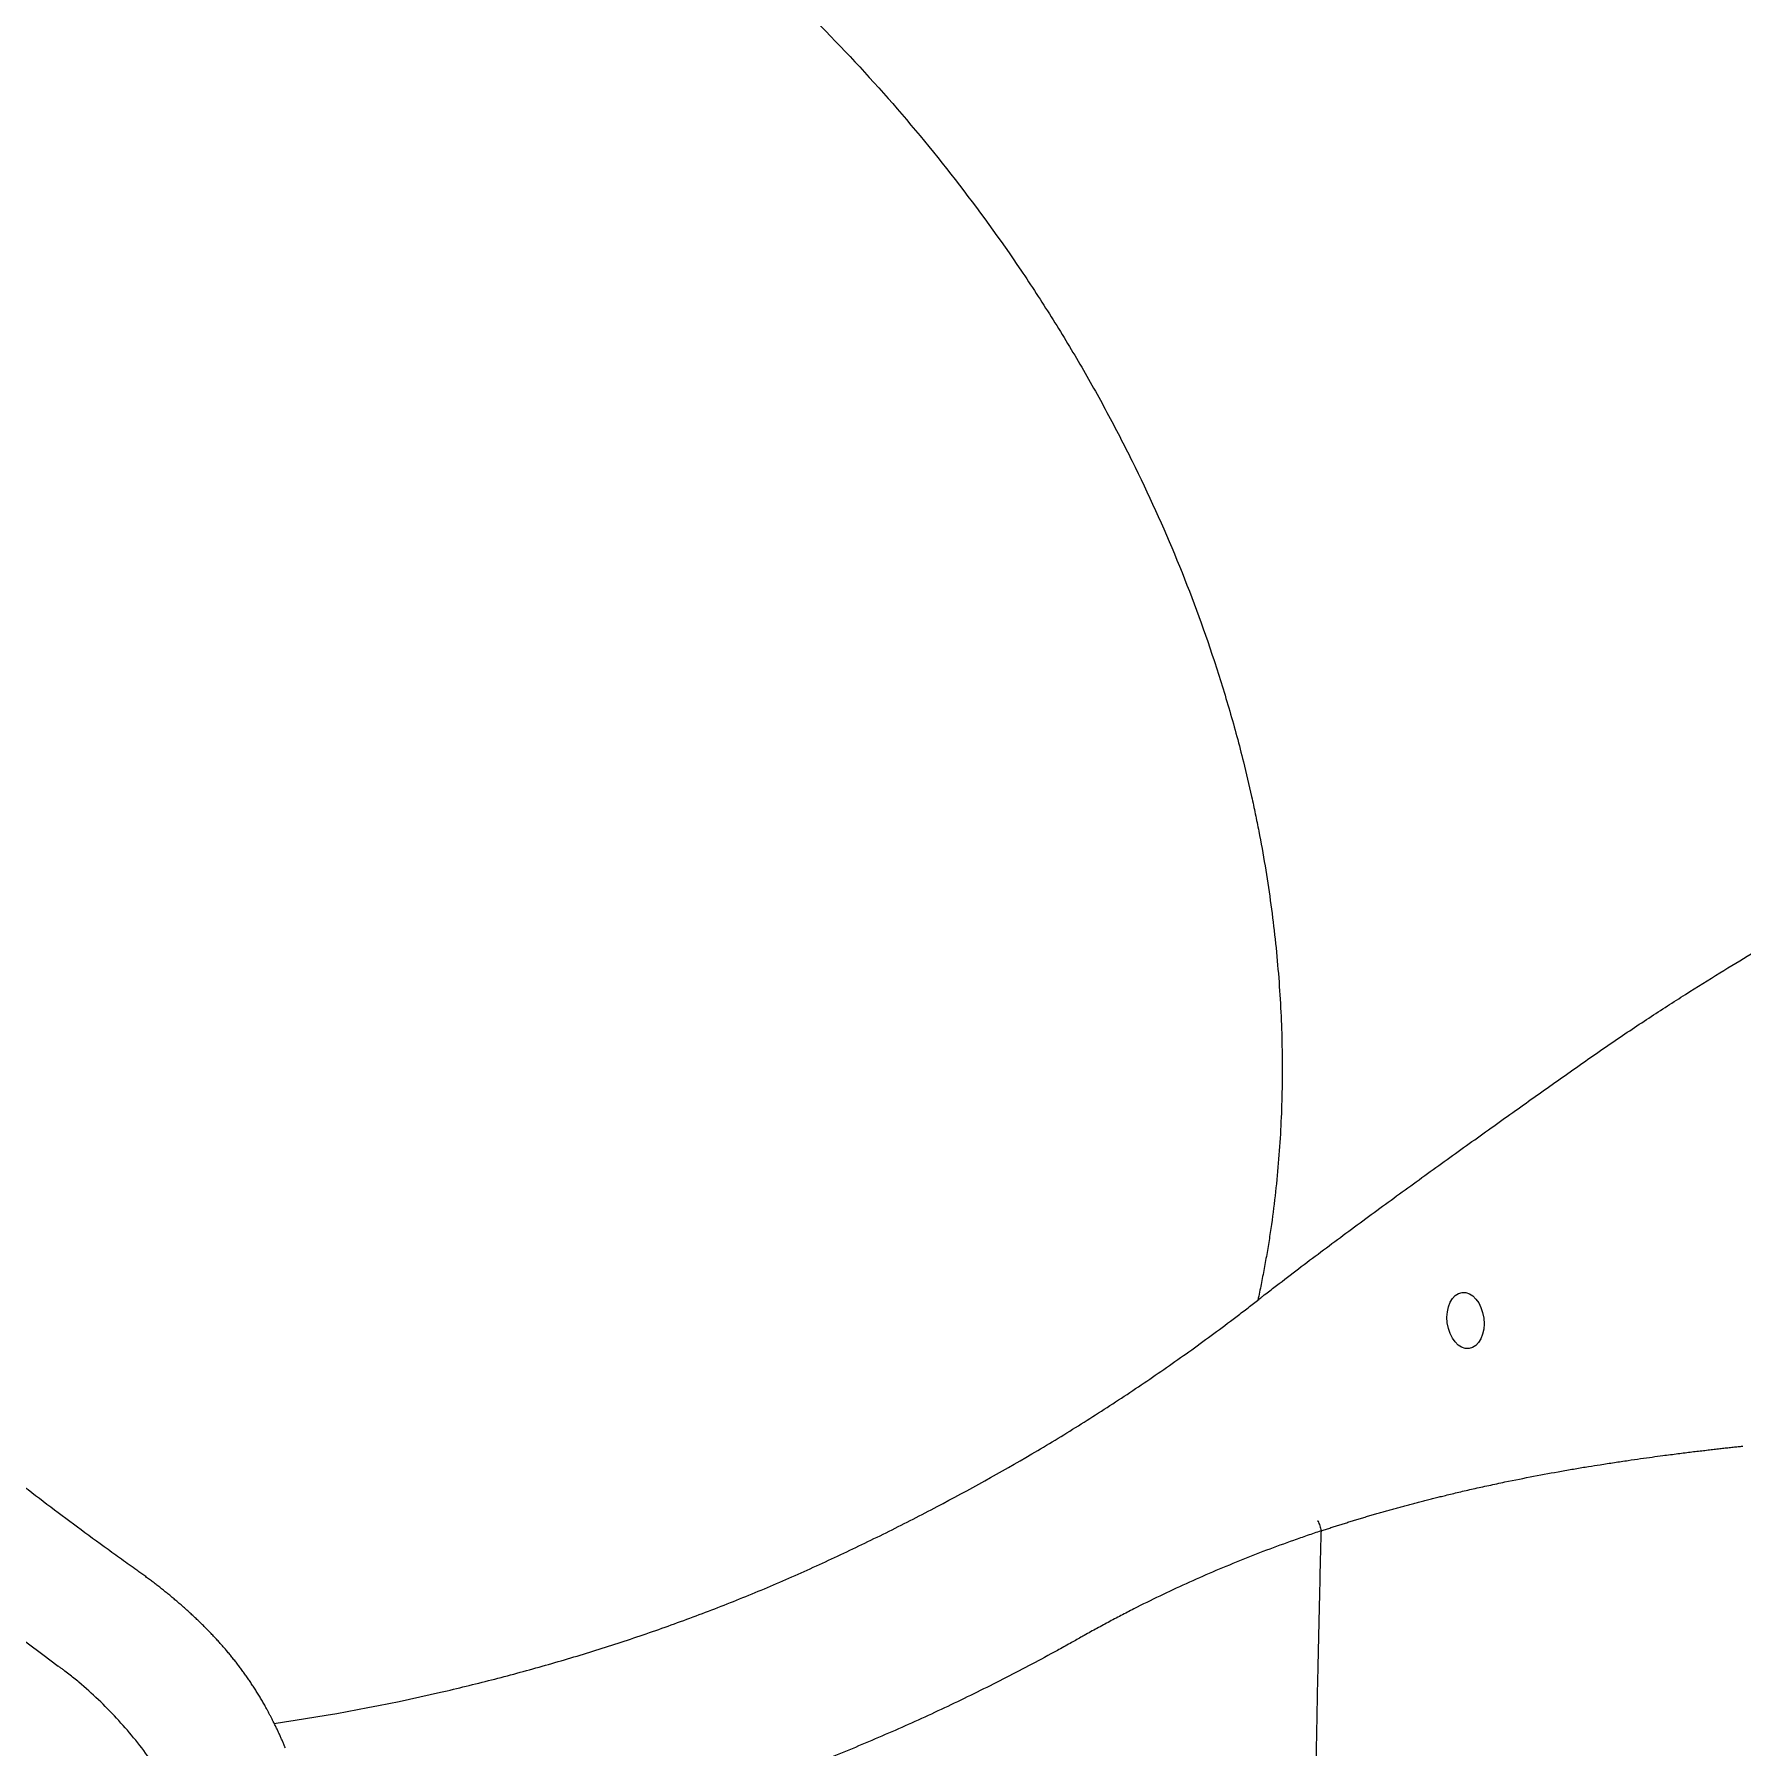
# Model space of a CAD drawing. Extents: x 528 to 612, y 788 to 934.
# Drawn here: x 585.48 to 600.57, y 854.03 to 869.18 of the extents above; entities that cross this region are included whole.
import ezdxf

# ---------------------------------------------------------------- set-up
doc = ezdxf.new("R2010")
doc.units = 0
doc.header["$MEASUREMENT"] = 0
doc.layers.add('1', color=4, linetype='Continuous')
doc.layers.add('LIGHT', color=1, linetype='Continuous')

# ---------------------------------------------------------------- blocks, each defined once
blk = doc.blocks.new('2018 FLASH')
at = {"layer": '1', "linetype": 'Continuous', "lineweight": 25}
blk.add_line((68.853, 51.118), (68.859, 51.12), dxfattribs=at)
blk.add_arc((80.217, 80.217), 37.799, 216.8529, 233.4853, dxfattribs=at)
for points, knots in [([(57.675, 68.259), (57.973, 68.188), (58.272, 68.105), (58.867, 67.916), (59.164, 67.81), (59.753, 67.575), (60.045, 67.446), (60.624, 67.166), (60.91, 67.016), (61.263, 66.815), (61.334, 66.774), (61.474, 66.691), (61.544, 66.648), (61.752, 66.52), (61.89, 66.432), (62.301, 66.16), (62.569, 65.969), (63.095, 65.569), (63.352, 65.359), (63.852, 64.924), (64.095, 64.698), (64.567, 64.23), (64.796, 63.989), (65.236, 63.492), (65.448, 63.237), (65.853, 62.714), (66.047, 62.447), (66.323, 62.039), (66.412, 61.901), (66.543, 61.694), (66.586, 61.624), (66.67, 61.484), (66.712, 61.414), (66.794, 61.273), (66.834, 61.203), (66.914, 61.061), (66.953, 60.99), (67.068, 60.776), (67.142, 60.632), (67.357, 60.199), (67.489, 59.907), (67.731, 59.319), (67.84, 59.023), (67.987, 58.577), (68.033, 58.428), (68.12, 58.129), (68.16, 57.98), (68.197, 57.83)], [0.205189, 0.205189, 0.205189, 0.205189, 0.2426517, 0.2426517, 0.2801144, 0.2801144, 0.3175772, 0.3175772, 0.3550399, 0.3550399, 0.3644056, 0.3644056, 0.3737712, 0.3737712, 0.3925026, 0.3925026, 0.4299653, 0.4299653, 0.467428, 0.467428, 0.5048907, 0.5048907, 0.5423535, 0.5423535, 0.5798162, 0.5798162, 0.6172789, 0.6172789, 0.6360102, 0.6360102, 0.6453759, 0.6453759, 0.6547416, 0.6547416, 0.6641073, 0.6641073, 0.673473, 0.673473, 0.6922043, 0.6922043, 0.729667, 0.729667, 0.7671297, 0.7671297, 0.7858611, 0.7858611, 0.8045925, 0.8045925, 0.8045925, 0.8045925]), ([(58.403, 50.696), (58.358, 50.729), (58.312, 50.761), (58.221, 50.826), (58.176, 50.859), (58.04, 50.958), (57.95, 51.024), (57.68, 51.224), (57.502, 51.359), (57.148, 51.634), (56.972, 51.773), (56.71, 51.985), (56.623, 52.056), (56.449, 52.199), (56.363, 52.271), (55.589, 52.923), (54.929, 53.528), (53.663, 54.785), (53.057, 55.438), (51.9, 56.793), (51.349, 57.494), (50.824, 58.22)], [0, 0, 0, 0, 0.015625, 0.015625, 0.03125, 0.03125, 0.0625, 0.0625, 0.125, 0.125, 0.1875, 0.1875, 0.21875, 0.21875, 0.25, 0.25, 0.5, 0.5, 0.75, 0.75, 1, 1, 1, 1]), ([(68.197, 57.83), (68.222, 57.728), (68.247, 57.626), (68.281, 57.472), (68.292, 57.421), (68.313, 57.319), (68.323, 57.268), (68.373, 57.012), (68.407, 56.808), (68.463, 56.401), (68.486, 56.198), (68.52, 55.794), (68.531, 55.593), (68.542, 55.193), (68.541, 54.994), (68.529, 54.6), (68.517, 54.404), (68.49, 54.113), (68.48, 54.017), (68.457, 53.825), (68.444, 53.73), (68.422, 53.587), (68.414, 53.54), (68.398, 53.446), (68.39, 53.399), (68.372, 53.305), (68.363, 53.258), (68.345, 53.165), (68.335, 53.118), (68.325, 53.072)], [0, 0, 0, 0, 0.0128243, 0.0128243, 0.0192365, 0.0192365, 0.0256486, 0.0256486, 0.0512973, 0.0512973, 0.0769459, 0.0769459, 0.1025945, 0.1025945, 0.1282431, 0.1282431, 0.1538918, 0.1538918, 0.1667161, 0.1667161, 0.1795404, 0.1795404, 0.1859525, 0.1859525, 0.1923647, 0.1923647, 0.1987769, 0.1987769, 0.205189, 0.205189, 0.205189, 0.205189]), ([(68.361, 53.1), (68.364, 53.103), (68.383, 53.118), (68.434, 53.158), (68.546, 53.244), (68.774, 53.418), (69.103, 53.664), (69.502, 53.957), (69.899, 54.245), (70.291, 54.526), (70.673, 54.799), (71.043, 55.061), (71.398, 55.31), (71.74, 55.541), (72.067, 55.752), (72.374, 55.944), (72.655, 56.117), (72.864, 56.243), (73.012, 56.334), (73.114, 56.396), (73.205, 56.453), (73.259, 56.487), (73.284, 56.504)], [0.0003534, 0.0003534, 0.0003534, 0.0003534, 0.0011307, 0.0050369, 0.0128494, 0.0284744, 0.0597244, 0.0909744, 0.1222244, 0.1534744, 0.1847244, 0.2159744, 0.2472244, 0.2784744, 0.3097244, 0.3409744, 0.3722244, 0.4034744, 0.4190994, 0.4347244, 0.4503494, 0.465621, 0.465621, 0.465621, 0.465621]), ([(59.633, 49.331), (60.125, 49.402), (60.615, 49.494), (61.104, 49.606), (61.254, 49.641), (61.554, 49.714), (62.002, 49.835), (62.449, 49.967), (62.894, 50.112), (63.335, 50.27), (63.774, 50.44), (64.209, 50.624), (64.639, 50.821), (65.067, 51.028), (65.632, 51.318), (66.192, 51.627), (66.74, 51.96), (67.145, 52.221), (67.544, 52.492), (67.872, 52.728), (68.098, 52.897), (68.211, 52.983), (68.274, 53.033), (68.307, 53.058), (68.324, 53.071), (68.325, 53.072)], [0.3668776, 0.3668776, 0.3668776, 0.3668776, 0.4685575, 0.4685575, 0.4685575, 0.4998075, 0.5310575, 0.5623075, 0.5935575, 0.6248075, 0.6560575, 0.6873075, 0.7185575, 0.7498075, 0.7810575, 0.8435575, 0.8748075, 0.9060575, 0.9373075, 0.9685575, 0.9841825, 0.991995, 0.9959012, 0.9998075, 1, 1, 1, 1]), ([(68.883, 51.032), (68.843, 51.019), (68.762, 50.991), (68.6, 50.935), (68.32, 50.832), (67.924, 50.672), (67.535, 50.495), (67.267, 50.363), (67.115, 50.284), (67.002, 50.224), (66.889, 50.163), (66.809, 50.119), (66.767, 50.095), (66.761, 50.092)], [0, 0, 0, 0, 0.015625, 0.03125, 0.0625, 0.125, 0.1875, 0.21875, 0.234375, 0.25, 0.265625, 0.28125, 0.2835348, 0.2835348, 0.2835348, 0.2835348]), ([(68.883, 51.032), (68.882, 51.007), (68.881, 50.957), (68.879, 50.882), (68.877, 50.805), (68.875, 50.727), (68.873, 50.648), (68.872, 50.568), (68.87, 50.487), (68.868, 50.405), (68.866, 50.322), (68.864, 50.238), (68.862, 50.152), (68.86, 50.065), (68.858, 49.978), (68.856, 49.889), (68.854, 49.799), (68.852, 49.708), (68.85, 49.615), (68.848, 49.522), (68.847, 49.427), (68.845, 49.332), (68.843, 49.235), (68.841, 49.136), (68.839, 49.037), (68.837, 48.937), (68.835, 48.835), (68.833, 48.732), (68.831, 48.628), (68.83, 48.523), (68.825, 48.256), (68.818, 47.805), (68.808, 47.143), (68.799, 46.409), (68.791, 45.654), (68.785, 44.901), (68.78, 44.173), (68.776, 43.44), (68.773, 42.489), (68.772, 41.25), (68.776, 39.777), (68.785, 38.248), (68.796, 37.007), (68.808, 36.002), (68.818, 35.268), (68.829, 34.541), (68.842, 33.796), (68.856, 33.051), (68.871, 32.324), (68.886, 31.654), (68.899, 31.162), (68.907, 30.829), (68.912, 30.636), (68.917, 30.446), (68.922, 30.26), (68.928, 30.076), (68.933, 29.896), (68.938, 29.718), (68.943, 29.544), (68.948, 29.373), (68.954, 29.205), (68.959, 29.039), (68.964, 28.877), (68.969, 28.718), (68.974, 28.561), (68.978, 28.459), (68.98, 28.407)], [0, 0, 0, 0, 0.003715, 0.007471, 0.01127, 0.015111, 0.018994, 0.02292, 0.026888, 0.030899, 0.034953, 0.03905, 0.043189, 0.047371, 0.051597, 0.055865, 0.060175, 0.064529, 0.068925, 0.073364, 0.077845, 0.08237, 0.086937, 0.091547, 0.096199, 0.100894, 0.105632, 0.110413, 0.115236, 0.120102, 0.125011, 0.152077, 0.181934, 0.21458, 0.250014, 0.281273, 0.312526, 0.343774, 0.375017, 0.433312, 0.500001, 0.559734, 0.624983, 0.656228, 0.687476, 0.718728, 0.749987, 0.784372, 0.816667, 0.846873, 0.87499, 0.884034, 0.892976, 0.901817, 0.910557, 0.919195, 0.927731, 0.936167, 0.944501, 0.952733, 0.960864, 0.968894, 0.976822, 0.984648, 0.992374, 1, 1, 1, 1]), ([(59.569, 49.454), (59.566, 49.46), (59.559, 49.473), (59.549, 49.491), (59.539, 49.509), (59.529, 49.527), (59.518, 49.545), (59.508, 49.563), (59.497, 49.581), (59.486, 49.598), (59.475, 49.615), (59.464, 49.633), (59.453, 49.65), (59.442, 49.667), (59.431, 49.684), (59.42, 49.701), (59.409, 49.717), (59.397, 49.734), (59.386, 49.75), (59.374, 49.767), (59.362, 49.783), (59.35, 49.799), (59.338, 49.815), (59.326, 49.831), (59.314, 49.847), (59.302, 49.863), (59.29, 49.879), (59.278, 49.894), (59.265, 49.91), (59.253, 49.925), (59.24, 49.94), (59.228, 49.955), (59.215, 49.971), (59.202, 49.986), (59.189, 50.001), (59.176, 50.015), (59.163, 50.03), (59.15, 50.045), (59.137, 50.06), (59.123, 50.074), (59.11, 50.089), (59.097, 50.103), (59.083, 50.117), (59.069, 50.132), (59.056, 50.146), (59.042, 50.16), (59.028, 50.174), (59.014, 50.188), (59, 50.202), (58.986, 50.216), (58.972, 50.23), (58.957, 50.243), (58.943, 50.257), (58.928, 50.271), (58.914, 50.284), (58.899, 50.298), (58.885, 50.311), (58.87, 50.325), (58.855, 50.338), (58.84, 50.352), (58.825, 50.365), (58.81, 50.378), (58.795, 50.391), (58.779, 50.404), (58.764, 50.418), (58.748, 50.431), (58.733, 50.444), (58.717, 50.457), (58.702, 50.47), (58.686, 50.482), (58.67, 50.495), (58.654, 50.508), (58.638, 50.521), (58.622, 50.534), (58.605, 50.546), (58.589, 50.559), (58.573, 50.572), (58.556, 50.584), (58.539, 50.597), (58.523, 50.609), (58.506, 50.622), (58.489, 50.634), (58.472, 50.647), (58.455, 50.659), (58.438, 50.672), (58.42, 50.684), (58.409, 50.692), (58.403, 50.696)], [0, 0, 0, 0, 0.011738, 0.023435, 0.035094, 0.046719, 0.058314, 0.069883, 0.081429, 0.092955, 0.104464, 0.11596, 0.127444, 0.138921, 0.150391, 0.161858, 0.173323, 0.184789, 0.196258, 0.207731, 0.219209, 0.230695, 0.242189, 0.253693, 0.265208, 0.276734, 0.288273, 0.299826, 0.311392, 0.322973, 0.334569, 0.34618, 0.357806, 0.369448, 0.381106, 0.392779, 0.404468, 0.416173, 0.427892, 0.439627, 0.451377, 0.463141, 0.474919, 0.48671, 0.498515, 0.510333, 0.522162, 0.534003, 0.545855, 0.557717, 0.56959, 0.581471, 0.593361, 0.605258, 0.617164, 0.629076, 0.640994, 0.652917, 0.664846, 0.676779, 0.688716, 0.700657, 0.7126, 0.724547, 0.736495, 0.748446, 0.760398, 0.772352, 0.784307, 0.796263, 0.808221, 0.82018, 0.83214, 0.844102, 0.856066, 0.868032, 0.88, 0.891972, 0.903948, 0.915928, 0.927913, 0.939905, 0.951904, 0.963912, 0.97593, 0.987958, 1, 1, 1, 1]), ([(66.761, 50.092), (66.729, 50.074), (66.66, 50.035), (66.516, 49.955), (66.328, 49.854), (66.026, 49.696), (65.643, 49.507), (65.179, 49.293), (64.71, 49.093), (64.238, 48.905), (63.763, 48.729), (63.286, 48.565), (62.808, 48.412), (62.329, 48.273), (61.93, 48.167), (61.65, 48.099), (61.511, 48.066), (61.431, 48.047), (61.391, 48.038), (61.371, 48.034), (60.922, 47.933), (60.475, 47.845), (60.03, 47.77)], [0.2835348, 0.2835348, 0.2835348, 0.2835348, 0.296875, 0.3125, 0.34375, 0.375, 0.4375, 0.5, 0.5625, 0.625, 0.6875, 0.75, 0.8125, 0.875, 0.9375, 0.96875, 0.984375, 0.9921875, 1, 1, 1, 1.1758426, 1.1758426, 1.1758426, 1.1758426]), ([(59.33, 46.64), (59.329, 46.65), (59.329, 46.659), (59.328, 46.679), (59.327, 46.708), (59.325, 46.736), (59.322, 46.794), (59.319, 46.833), (59.309, 46.948), (59.3, 47.025), (59.268, 47.254), (59.239, 47.405), (59.184, 47.631), (59.164, 47.706), (59.119, 47.855), (59.095, 47.928), (59.016, 48.146), (58.957, 48.288), (58.855, 48.496), (58.819, 48.564), (58.743, 48.7), (58.703, 48.766), (58.578, 48.962), (58.488, 49.086), (58.294, 49.322), (58.19, 49.434), (58.024, 49.593), (57.967, 49.644), (57.878, 49.719), (57.849, 49.743), (57.803, 49.779), (57.78, 49.797), (57.757, 49.815), (57.741, 49.826), (57.733, 49.832), (57.726, 49.838)], [0, 0, 0, 0, 0.007813, 0.007813, 0.015625, 0.03125, 0.03125, 0.0625, 0.0625, 0.125, 0.125, 0.25, 0.25, 0.3125, 0.3125, 0.375, 0.375, 0.5, 0.5, 0.5625, 0.5625, 0.625, 0.625, 0.75, 0.75, 0.875, 0.875, 0.9375, 0.9375, 0.96875, 0.96875, 0.984375, 0.992188, 0.992188, 1, 1, 1, 1]), ([(59.732, 49.116), (59.729, 49.121), (59.725, 49.131), (59.717, 49.151), (59.706, 49.176), (59.692, 49.206), (59.679, 49.236), (59.667, 49.261), (59.658, 49.281), (59.651, 49.295), (59.643, 49.31), (59.634, 49.33), (59.626, 49.345), (59.621, 49.354)], [0, 0, 0, 0, 0.0625, 0.125, 0.25, 0.375, 0.5, 0.625, 0.6875, 0.75, 0.8125, 0.875, 1, 1, 1, 1])]:
    blk.add_open_spline(points, degree=3, knots=knots, dxfattribs=at)
for points in [[(68.325, 53.072), (68.337, 53.081), (68.349, 53.091), (68.361, 53.1)], [(59.621, 49.354), (59.617, 49.363), (59.609, 49.379), (59.596, 49.404), (59.583, 49.429), (59.574, 49.446), (59.569, 49.454)]]:
    blk.add_open_spline(points, degree=3, dxfattribs=at)
at = {"layer": '1', "linetype": 'Continuous', "lineweight": 18}
for points, knots in [([(68.883, 51.032), (68.896, 51.036), (68.922, 51.045), (68.961, 51.058), (69, 51.07), (69.04, 51.083), (69.08, 51.096), (69.12, 51.108), (69.16, 51.121), (69.201, 51.133), (69.242, 51.146), (69.284, 51.158), (69.325, 51.171), (69.367, 51.183), (69.41, 51.195), (69.452, 51.207), (69.495, 51.219), (69.538, 51.231), (69.582, 51.243), (69.625, 51.255), (69.669, 51.267), (69.713, 51.278), (69.757, 51.29), (69.802, 51.301), (69.847, 51.313), (69.892, 51.324), (69.937, 51.335), (70.007, 51.352), (70.105, 51.376), (70.232, 51.405), (70.368, 51.435), (70.547, 51.473), (70.763, 51.516), (70.969, 51.554), (71.129, 51.582), (71.243, 51.601), (71.358, 51.619), (71.475, 51.637), (71.595, 51.655), (71.706, 51.671), (71.808, 51.685), (71.895, 51.697), (71.971, 51.707), (72.037, 51.715), (72.1, 51.723), (72.161, 51.731), (72.219, 51.738), (72.276, 51.744), (72.33, 51.751), (72.382, 51.757), (72.431, 51.762), (72.479, 51.768), (72.525, 51.773), (72.568, 51.777), (72.596, 51.78), (72.61, 51.782)], [0, 0, 0, 0, 0.008833, 0.0177327, 0.0266988, 0.0357314, 0.0448301, 0.0539952, 0.0632268, 0.0725253, 0.0818911, 0.0913243, 0.1008252, 0.1103942, 0.1200313, 0.1297368, 0.1395109, 0.1493539, 0.159266, 0.1692474, 0.1792984, 0.1894192, 0.1996101, 0.2098713, 0.2202031, 0.2306058, 0.2410797, 0.2516251, 0.2792377, 0.3091251, 0.3412846, 0.3757166, 0.4375992, 0.4994453, 0.5303847, 0.5613304, 0.5889297, 0.6232941, 0.6570952, 0.6890919, 0.7192843, 0.7476701, 0.7688579, 0.7897486, 0.8103422, 0.8306389, 0.8506388, 0.8703418, 0.8897485, 0.9088592, 0.927675, 0.9461969, 0.9644253, 0.9823599, 1, 1, 1, 1]), ([(68.859, 51.12), (68.862, 51.106), (68.87, 51.085), (68.879, 51.055), (68.882, 51.04), (68.883, 51.032)], [0, 0, 0, 0, 0.5, 0.75, 1, 1, 1, 1])]:
    blk.add_open_spline(points, degree=3, knots=knots, dxfattribs=at)
at = {"layer": 'LIGHT', "color": 1}
blk.add_ellipse((70.16, 52.892), major_axis=(0.031, -0.248), ratio=0.649149, dxfattribs=at)

msp = doc.modelspace()

# ---------------------------------------------------------------- block references
at = {"layer": '1'}
msp.add_blockref('2018 FLASH', (527.965, 804.919), dxfattribs=at)

doc.saveas('drawing.dxf')
